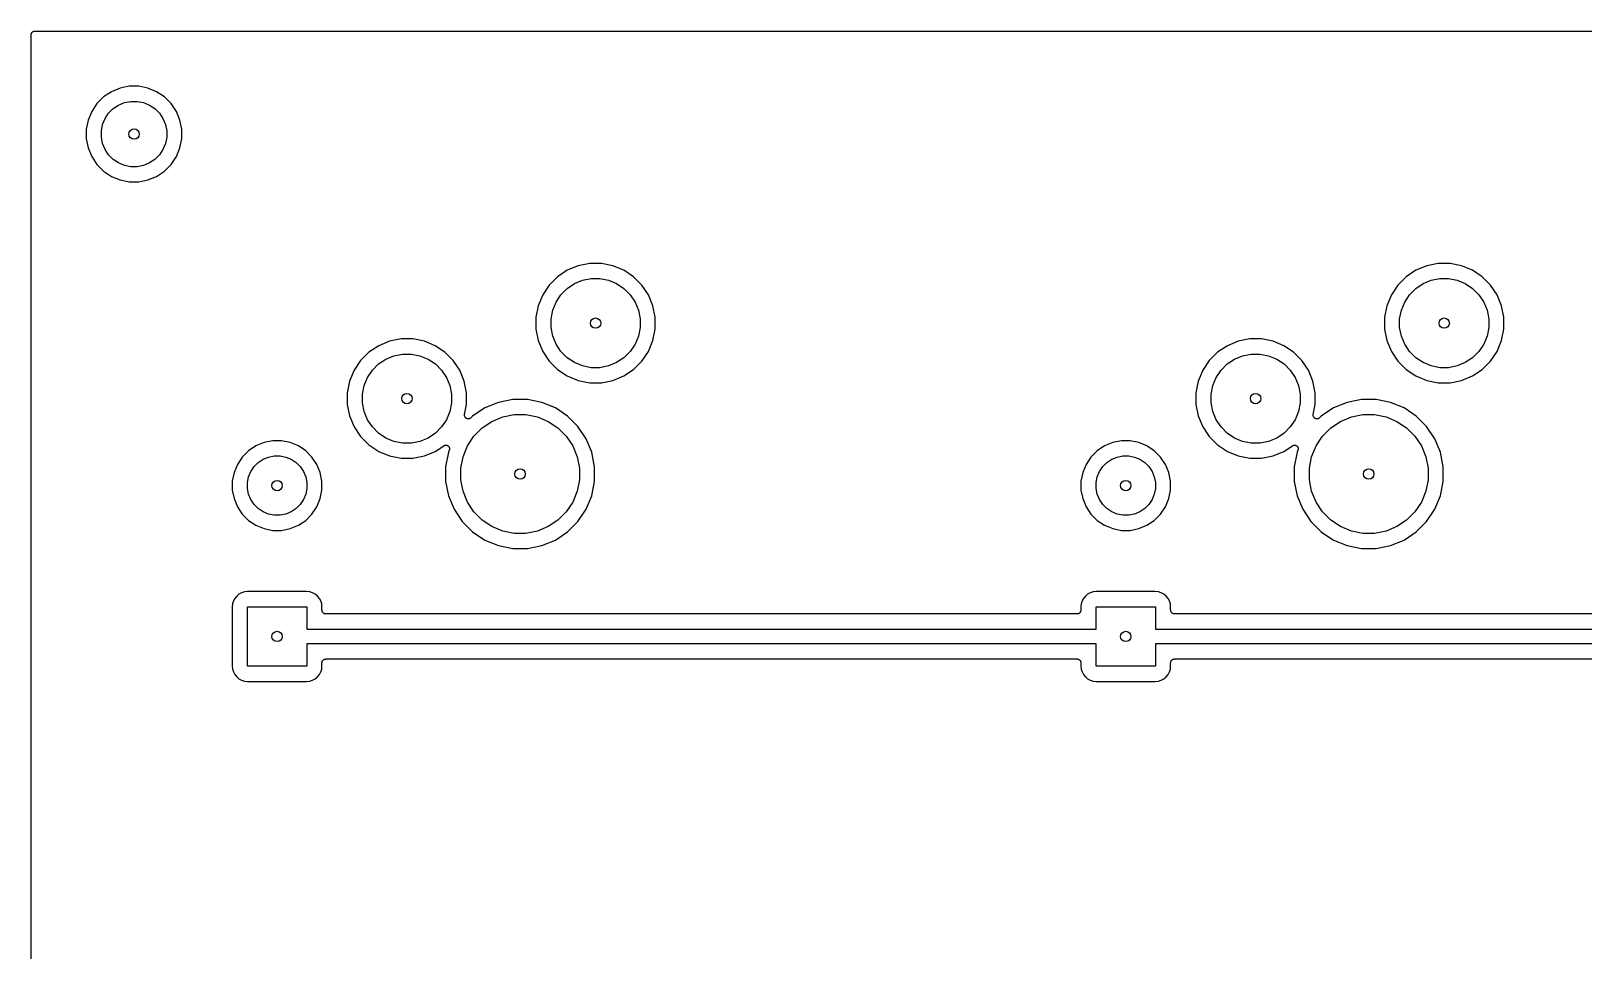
# Model space of a CAD drawing. Extents: x 1.5 to 15, y -8.3 to -3.1.
# Drawn here: x 1.502 to 3.561, y -4.319 to -3.1 of the extents above; entities that cross this region are included whole.
import ezdxf

# ---------------------------------------------------------------- set-up
doc = ezdxf.new("R2010")
doc.units = 0
doc.header["$MEASUREMENT"] = 0
doc.layers.add('BLACK', color=7, linetype='CONTINUOUS')

msp = doc.modelspace()

# ---------------------------------------------------------------- linework, layer by layer
at = {"layer": 'BLACK', "linetype": 'CONTINUOUS'}
for p, q in [((1.50228, -3.10495), (1.50234, -3.10448)), ((1.50228, -3.10498), (1.50228, -3.10495)), ((1.50228, -3.10499), (1.50228, -3.10498)), ((1.50228, -3.10498), (1.50228, -3.10498)), ((1.50228, -3.10502), (1.50228, -3.10499)), ((1.50228, -8.3374), (1.50228, -3.10502)), ((1.50234, -3.10448), (1.50239, -3.10401)), ((1.50239, -3.10398), (1.50254, -3.10353)), ((1.50239, -3.104), (1.50239, -3.10398)), ((1.50239, -3.10401), (1.50239, -3.104)), ((1.50254, -3.10353), (1.50267, -3.10308)), ((1.50267, -3.10308), (1.50268, -3.10307)), ((1.50268, -3.10307), (1.50269, -3.10305)), ((1.50269, -3.10305), (1.50291, -3.10264)), ((1.50291, -3.10264), (1.50314, -3.10222)), ((1.50314, -3.10222), (1.50315, -3.10221)), ((1.50315, -3.10221), (1.50316, -3.10219)), ((1.50316, -3.10219), (1.50346, -3.10184)), ((1.50346, -3.10184), (1.50376, -3.10147)), ((1.50376, -3.10147), (1.50377, -3.10146)), ((1.50377, -3.10146), (1.50379, -3.10145)), ((1.50379, -3.10145), (1.50415, -3.10115)), ((1.50415, -3.10115), (1.50452, -3.10086)), ((1.50452, -3.10086), (1.50453, -3.10085)), ((1.50453, -3.10085), (1.50455, -3.10084)), ((1.50455, -3.10084), (1.50496, -3.10062)), ((1.50496, -3.10062), (1.50538, -3.1004)), ((1.50538, -3.1004), (1.50539, -3.10039)), ((1.50539, -3.10039), (1.50541, -3.10038)), ((1.50541, -3.10038), (1.50586, -3.10025)), ((1.50586, -3.10025), (1.50631, -3.10011)), ((1.50631, -3.10011), (1.50633, -3.10011)), ((1.50633, -3.10011), (1.50635, -3.10011)), ((1.50635, -3.10011), (1.50681, -3.10007)), ((1.50681, -3.10007), (1.50728, -3.10002)), ((1.50728, -3.10002), (6.49236, -3.10002)), ((1.59842, -3.18734), (1.58961, -3.19616)), ((1.60879, -3.18041), (1.59842, -3.18734)), ((1.62031, -3.17564), (1.60879, -3.18041)), ((1.63254, -3.17321), (1.62031, -3.17564)), ((1.64501, -3.17321), (1.63254, -3.17321)), ((1.65725, -3.17564), (1.64501, -3.17321)), ((1.66877, -3.18041), (1.65725, -3.17564)), ((1.67914, -3.18734), (1.66877, -3.18041)), ((1.68795, -3.19616), (1.67914, -3.18734)), ((1.58268, -3.20653), (1.57791, -3.21805)), ((1.58961, -3.19616), (1.58268, -3.20653)), ((1.6004, -3.216), (1.60514, -3.20891)), ((1.60514, -3.20891), (1.61117, -3.20288)), ((1.61117, -3.20288), (1.61827, -3.19814)), ((1.61827, -3.19814), (1.62615, -3.19487)), ((1.62615, -3.19487), (1.63451, -3.19321)), ((1.63451, -3.19321), (1.64304, -3.19321)), ((1.64304, -3.19321), (1.65141, -3.19487)), ((1.65141, -3.19487), (1.65929, -3.19814)), ((1.65929, -3.19814), (1.66639, -3.20288)), ((1.66639, -3.20288), (1.67242, -3.20891)), ((1.67242, -3.20891), (1.67716, -3.216)), ((1.69488, -3.20653), (1.68795, -3.19616)), ((1.69965, -3.21805), (1.69488, -3.20653)), ((1.57791, -3.21805), (1.57547, -3.23028)), ((1.57547, -3.23028), (1.57547, -3.24275)), ((1.59547, -3.23225), (1.59714, -3.22388)), ((1.59714, -3.22388), (1.6004, -3.216)), ((1.67716, -3.216), (1.68042, -3.22388)), ((1.68042, -3.22388), (1.68209, -3.23225)), ((1.70209, -3.23028), (1.69965, -3.21805)), ((1.70209, -3.24275), (1.70209, -3.23028)), ((1.57547, -3.24275), (1.57791, -3.25498)), ((1.59547, -3.24078), (1.59547, -3.23225)), ((1.59714, -3.24915), (1.59547, -3.24078)), ((1.6004, -3.25703), (1.59714, -3.24915)), ((1.68042, -3.24915), (1.67716, -3.25703)), ((1.68209, -3.24078), (1.68042, -3.24915)), ((1.68209, -3.23225), (1.68209, -3.24078)), ((1.69965, -3.25498), (1.70209, -3.24275)), ((1.57791, -3.25498), (1.58268, -3.2665)), ((1.58268, -3.2665), (1.58961, -3.27687)), ((1.60514, -3.26412), (1.6004, -3.25703)), ((1.61117, -3.27015), (1.60514, -3.26412)), ((1.61827, -3.27489), (1.61117, -3.27015)), ((1.66639, -3.27015), (1.65929, -3.27489)), ((1.67242, -3.26412), (1.66639, -3.27015)), ((1.67716, -3.25703), (1.67242, -3.26412)), ((1.68795, -3.27687), (1.69488, -3.2665)), ((1.69488, -3.2665), (1.69965, -3.25498)), ((1.58961, -3.27687), (1.59842, -3.28569)), ((1.59842, -3.28569), (1.60879, -3.29262)), ((1.60879, -3.29262), (1.62031, -3.29739)), ((1.62615, -3.27816), (1.61827, -3.27489)), ((1.63451, -3.27982), (1.62615, -3.27816)), ((1.64304, -3.27982), (1.63451, -3.27982)), ((1.65141, -3.27816), (1.64304, -3.27982)), ((1.65929, -3.27489), (1.65141, -3.27816)), ((1.65725, -3.29739), (1.66877, -3.29262)), ((1.66877, -3.29262), (1.67914, -3.28569)), ((1.67914, -3.28569), (1.68795, -3.27687)), ((1.62031, -3.29739), (1.63254, -3.29982)), ((1.63254, -3.29982), (1.64501, -3.29982)), ((1.64501, -3.29982), (1.65725, -3.29739)), ((2.21314, -3.41715), (2.2002, -3.4258)), ((2.22753, -3.41119), (2.21314, -3.41715)), ((2.2428, -3.40815), (2.22753, -3.41119)), ((2.25838, -3.40815), (2.2428, -3.40815)), ((2.27365, -3.41119), (2.25838, -3.40815)), ((2.28804, -3.41715), (2.27365, -3.41119)), ((2.30099, -3.4258), (2.28804, -3.41715)), ((3.33814, -3.41715), (3.3252, -3.4258)), ((3.35253, -3.41119), (3.33814, -3.41715)), ((3.3678, -3.40815), (3.35253, -3.41119)), ((3.38338, -3.40815), (3.3678, -3.40815)), ((3.39865, -3.41119), (3.38338, -3.40815)), ((3.41304, -3.41715), (3.39865, -3.41119)), ((3.42599, -3.4258), (3.41304, -3.41715)), ((2.18918, -3.43681), (2.18053, -3.44976)), ((2.2002, -3.4258), (2.18918, -3.43681)), ((2.21295, -3.44133), (2.22262, -3.43487)), ((2.22262, -3.43487), (2.23336, -3.43042)), ((2.23336, -3.43042), (2.24477, -3.42815)), ((2.24477, -3.42815), (2.25641, -3.42815)), ((2.25641, -3.42815), (2.26782, -3.43042)), ((2.26782, -3.43042), (2.27856, -3.43487)), ((2.27856, -3.43487), (2.28824, -3.44133)), ((2.312, -3.43681), (2.30099, -3.4258)), ((2.32065, -3.44976), (2.312, -3.43681)), ((3.31418, -3.43681), (3.30553, -3.44976)), ((3.3252, -3.4258), (3.31418, -3.43681)), ((3.33795, -3.44133), (3.34762, -3.43487)), ((3.34762, -3.43487), (3.35836, -3.43042)), ((3.35836, -3.43042), (3.36977, -3.42815)), ((3.36977, -3.42815), (3.38141, -3.42815)), ((3.38141, -3.42815), (3.39282, -3.43042)), ((3.39282, -3.43042), (3.40356, -3.43487)), ((3.40356, -3.43487), (3.41324, -3.44133)), ((3.437, -3.43681), (3.42599, -3.4258)), ((3.44565, -3.44976), (3.437, -3.43681)), ((2.18053, -3.44976), (2.17457, -3.46415)), ((2.19826, -3.45923), (2.20472, -3.44956)), ((2.20472, -3.44956), (2.21295, -3.44133)), ((2.28824, -3.44133), (2.29646, -3.44956)), ((2.29646, -3.44956), (2.30292, -3.45923)), ((2.32661, -3.46415), (2.32065, -3.44976)), ((3.30553, -3.44976), (3.29957, -3.46415)), ((3.32326, -3.45923), (3.32972, -3.44956)), ((3.32972, -3.44956), (3.33795, -3.44133)), ((3.41324, -3.44133), (3.42146, -3.44956)), ((3.42146, -3.44956), (3.42792, -3.45923)), ((3.45161, -3.46415), (3.44565, -3.44976)), ((2.17457, -3.46415), (2.17154, -3.47942)), ((2.19154, -3.48139), (2.1938, -3.46998)), ((2.1938, -3.46998), (2.19826, -3.45923)), ((2.30292, -3.45923), (2.30738, -3.46998)), ((2.30738, -3.46998), (2.30965, -3.48139)), ((2.32965, -3.47942), (2.32661, -3.46415)), ((3.29957, -3.46415), (3.29654, -3.47942)), ((3.31654, -3.48139), (3.3188, -3.46998)), ((3.3188, -3.46998), (3.32326, -3.45923)), ((3.42792, -3.45923), (3.43238, -3.46998)), ((3.43238, -3.46998), (3.43465, -3.48139)), ((3.45465, -3.47942), (3.45161, -3.46415)), ((2.17154, -3.47942), (2.17154, -3.49499)), ((2.17154, -3.49499), (2.17457, -3.51026)), ((2.19154, -3.49302), (2.19154, -3.48139)), ((2.1938, -3.50443), (2.19154, -3.49302)), ((2.30965, -3.49302), (2.30738, -3.50443)), ((2.30965, -3.48139), (2.30965, -3.49302)), ((2.32661, -3.51026), (2.32965, -3.49499)), ((2.32965, -3.49499), (2.32965, -3.47942)), ((3.29654, -3.47942), (3.29654, -3.49499)), ((3.29654, -3.49499), (3.29957, -3.51026)), ((3.31654, -3.49302), (3.31654, -3.48139)), ((3.3188, -3.50443), (3.31654, -3.49302)), ((3.43465, -3.49302), (3.43238, -3.50443)), ((3.43465, -3.48139), (3.43465, -3.49302)), ((3.45161, -3.51026), (3.45465, -3.49499)), ((3.45465, -3.49499), (3.45465, -3.47942)), ((1.96314, -3.51715), (1.9502, -3.5258)), ((1.97753, -3.51119), (1.96314, -3.51715)), ((1.9928, -3.50815), (1.97753, -3.51119)), ((2.00838, -3.50815), (1.9928, -3.50815)), ((2.02365, -3.51119), (2.00838, -3.50815)), ((2.03804, -3.51715), (2.02365, -3.51119)), ((2.05099, -3.5258), (2.03804, -3.51715)), ((2.17457, -3.51026), (2.18053, -3.52465)), ((2.19826, -3.51518), (2.1938, -3.50443)), ((2.20472, -3.52485), (2.19826, -3.51518)), ((2.30292, -3.51518), (2.29646, -3.52485)), ((2.30738, -3.50443), (2.30292, -3.51518)), ((2.32065, -3.52465), (2.32661, -3.51026)), ((3.08814, -3.51715), (3.0752, -3.5258)), ((3.10253, -3.51119), (3.08814, -3.51715)), ((3.1178, -3.50815), (3.10253, -3.51119)), ((3.13338, -3.50815), (3.1178, -3.50815)), ((3.14865, -3.51119), (3.13338, -3.50815)), ((3.16304, -3.51715), (3.14865, -3.51119)), ((3.17599, -3.5258), (3.16304, -3.51715)), ((3.29957, -3.51026), (3.30553, -3.52465)), ((3.32326, -3.51518), (3.3188, -3.50443)), ((3.32972, -3.52485), (3.32326, -3.51518)), ((3.42792, -3.51518), (3.42146, -3.52485)), ((3.43238, -3.50443), (3.42792, -3.51518)), ((3.44565, -3.52465), (3.45161, -3.51026)), ((1.93918, -3.53681), (1.93053, -3.54976)), ((1.9502, -3.5258), (1.93918, -3.53681)), ((1.96295, -3.54133), (1.97262, -3.53487)), ((1.97262, -3.53487), (1.98336, -3.53042)), ((1.98336, -3.53042), (1.99477, -3.52815)), ((1.99477, -3.52815), (2.00641, -3.52815)), ((2.00641, -3.52815), (2.01782, -3.53042)), ((2.01782, -3.53042), (2.02856, -3.53487)), ((2.02856, -3.53487), (2.03824, -3.54133)), ((2.062, -3.53681), (2.05099, -3.5258)), ((2.07065, -3.54976), (2.062, -3.53681)), ((2.18053, -3.52465), (2.18918, -3.5376)), ((2.18918, -3.5376), (2.2002, -3.54861)), ((2.21295, -3.53308), (2.20472, -3.52485)), ((2.22262, -3.53954), (2.21295, -3.53308)), ((2.23336, -3.54399), (2.22262, -3.53954)), ((2.27856, -3.53954), (2.26782, -3.54399)), ((2.28824, -3.53308), (2.27856, -3.53954)), ((2.29646, -3.52485), (2.28824, -3.53308)), ((2.30099, -3.54861), (2.312, -3.5376)), ((2.312, -3.5376), (2.32065, -3.52465)), ((3.06418, -3.53681), (3.05553, -3.54976)), ((3.0752, -3.5258), (3.06418, -3.53681)), ((3.08795, -3.54133), (3.09762, -3.53487)), ((3.09762, -3.53487), (3.10836, -3.53042)), ((3.10836, -3.53042), (3.11977, -3.52815)), ((3.11977, -3.52815), (3.13141, -3.52815)), ((3.13141, -3.52815), (3.14282, -3.53042)), ((3.14282, -3.53042), (3.15356, -3.53487)), ((3.15356, -3.53487), (3.16324, -3.54133)), ((3.187, -3.53681), (3.17599, -3.5258)), ((3.19565, -3.54976), (3.187, -3.53681)), ((3.30553, -3.52465), (3.31418, -3.5376)), ((3.31418, -3.5376), (3.3252, -3.54861)), ((3.33795, -3.53308), (3.32972, -3.52485)), ((3.34762, -3.53954), (3.33795, -3.53308)), ((3.35836, -3.54399), (3.34762, -3.53954)), ((3.40356, -3.53954), (3.39282, -3.54399)), ((3.41324, -3.53308), (3.40356, -3.53954)), ((3.42146, -3.52485), (3.41324, -3.53308)), ((3.42599, -3.54861), (3.437, -3.5376)), ((3.437, -3.5376), (3.44565, -3.52465)), ((1.93053, -3.54976), (1.92457, -3.56415)), ((1.9438, -3.56998), (1.94826, -3.55923)), ((1.94826, -3.55923), (1.95472, -3.54956)), ((1.95472, -3.54956), (1.96295, -3.54133)), ((2.03824, -3.54133), (2.04646, -3.54956)), ((2.04646, -3.54956), (2.05292, -3.55923)), ((2.05292, -3.55923), (2.05738, -3.56998)), ((2.07661, -3.56415), (2.07065, -3.54976)), ((2.2002, -3.54861), (2.21314, -3.55726)), ((2.21314, -3.55726), (2.22753, -3.56322)), ((2.24477, -3.54626), (2.23336, -3.54399)), ((2.25641, -3.54626), (2.24477, -3.54626)), ((2.26782, -3.54399), (2.25641, -3.54626)), ((2.27365, -3.56322), (2.28804, -3.55726)), ((2.28804, -3.55726), (2.30099, -3.54861)), ((3.05553, -3.54976), (3.04957, -3.56415)), ((3.0688, -3.56998), (3.07326, -3.55923)), ((3.07326, -3.55923), (3.07972, -3.54956)), ((3.07972, -3.54956), (3.08795, -3.54133)), ((3.16324, -3.54133), (3.17146, -3.54956)), ((3.17146, -3.54956), (3.17792, -3.55923)), ((3.17792, -3.55923), (3.18238, -3.56998)), ((3.20161, -3.56415), (3.19565, -3.54976)), ((3.3252, -3.54861), (3.33814, -3.55726)), ((3.33814, -3.55726), (3.35253, -3.56322)), ((3.36977, -3.54626), (3.35836, -3.54399)), ((3.38141, -3.54626), (3.36977, -3.54626)), ((3.39282, -3.54399), (3.38141, -3.54626)), ((3.39865, -3.56322), (3.41304, -3.55726)), ((3.41304, -3.55726), (3.42599, -3.54861)), ((1.92457, -3.56415), (1.92154, -3.57942)), ((1.92154, -3.57942), (1.92154, -3.59499)), ((1.94154, -3.58139), (1.9438, -3.56998)), ((1.94154, -3.59302), (1.94154, -3.58139)), ((2.05738, -3.56998), (2.05965, -3.58139)), ((2.05965, -3.58139), (2.05965, -3.59302)), ((2.07965, -3.57942), (2.07661, -3.56415)), ((2.07965, -3.59499), (2.07965, -3.57942)), ((2.22753, -3.56322), (2.2428, -3.56626)), ((2.2428, -3.56626), (2.25838, -3.56626)), ((2.25838, -3.56626), (2.27365, -3.56322)), ((3.04957, -3.56415), (3.04654, -3.57942)), ((3.04654, -3.57942), (3.04654, -3.59499)), ((3.06654, -3.58139), (3.0688, -3.56998)), ((3.06654, -3.59302), (3.06654, -3.58139)), ((3.18238, -3.56998), (3.18465, -3.58139)), ((3.18465, -3.58139), (3.18465, -3.59302)), ((3.20465, -3.57942), (3.20161, -3.56415)), ((3.20465, -3.59499), (3.20465, -3.57942)), ((3.35253, -3.56322), (3.3678, -3.56626)), ((3.3678, -3.56626), (3.38338, -3.56626)), ((3.38338, -3.56626), (3.39865, -3.56322)), ((1.92154, -3.59499), (1.92457, -3.61026)), ((1.9438, -3.60443), (1.94154, -3.59302)), ((2.05965, -3.59302), (2.05738, -3.60443)), ((2.07702, -3.60818), (2.07965, -3.59499)), ((2.10382, -3.5997), (2.08765, -3.61051)), ((2.12179, -3.59226), (2.10382, -3.5997)), ((2.14087, -3.58846), (2.12179, -3.59226)), ((2.16032, -3.58846), (2.14087, -3.58846)), ((2.17939, -3.59226), (2.16032, -3.58846)), ((2.19736, -3.5997), (2.17939, -3.59226)), ((2.21353, -3.61051), (2.19736, -3.5997)), ((3.04654, -3.59499), (3.04957, -3.61026)), ((3.0688, -3.60443), (3.06654, -3.59302)), ((3.18465, -3.59302), (3.18238, -3.60443)), ((3.20202, -3.60818), (3.20465, -3.59499)), ((3.22882, -3.5997), (3.21265, -3.61051)), ((3.24679, -3.59226), (3.22882, -3.5997)), ((3.26587, -3.58846), (3.24679, -3.59226)), ((3.28532, -3.58846), (3.26587, -3.58846)), ((3.30439, -3.59226), (3.28532, -3.58846)), ((3.32236, -3.5997), (3.30439, -3.59226)), ((3.33853, -3.61051), (3.32236, -3.5997)), ((1.92457, -3.61026), (1.93053, -3.62465)), ((1.94826, -3.61518), (1.9438, -3.60443)), ((1.95472, -3.62485), (1.94826, -3.61518)), ((2.05292, -3.61518), (2.04646, -3.62485)), ((2.05738, -3.60443), (2.05292, -3.61518)), ((2.07693, -3.60914), (2.07697, -3.60866)), ((2.07693, -3.60915), (2.07693, -3.60914)), ((2.07697, -3.60963), (2.07693, -3.60915)), ((2.07693, -3.60915), (2.07693, -3.60915)), ((2.07697, -3.60866), (2.07702, -3.60818)), ((2.07702, -3.61011), (2.07697, -3.60963)), ((2.07702, -3.61012), (2.07702, -3.61011)), ((2.07702, -3.61013), (2.07702, -3.61012)), ((2.07716, -3.61059), (2.07702, -3.61013)), ((2.0773, -3.61105), (2.07716, -3.61059)), ((2.0773, -3.61106), (2.0773, -3.61105)), ((2.0773, -3.61105), (2.0773, -3.61105)), ((2.07753, -3.61149), (2.0773, -3.61106)), ((2.07775, -3.61191), (2.07753, -3.61149)), ((2.07776, -3.61192), (2.07775, -3.61191)), ((2.07806, -3.61229), (2.07776, -3.61192)), ((2.07776, -3.61192), (2.07776, -3.61192)), ((2.07837, -3.61267), (2.07806, -3.61229)), ((2.07837, -3.61268), (2.07837, -3.61267)), ((2.07837, -3.61267), (2.07837, -3.61267)), ((2.07874, -3.61298), (2.07837, -3.61268)), ((2.07911, -3.61329), (2.07874, -3.61298)), ((2.07912, -3.6133), (2.07911, -3.61329)), ((2.07913, -3.6133), (2.07912, -3.6133)), ((2.07955, -3.61353), (2.07913, -3.6133)), ((2.07997, -3.61376), (2.07955, -3.61353)), ((2.07998, -3.61376), (2.07997, -3.61376)), ((2.07998, -3.61377), (2.07998, -3.61376)), ((2.08045, -3.61391), (2.07998, -3.61377)), ((2.0809, -3.61405), (2.08045, -3.61391)), ((2.08091, -3.61405), (2.0809, -3.61405)), ((2.08092, -3.61406), (2.08091, -3.61405)), ((2.0814, -3.61411), (2.08092, -3.61406)), ((2.08187, -3.61416), (2.0814, -3.61411)), ((2.08188, -3.61416), (2.08187, -3.61416)), ((2.08189, -3.61416), (2.08188, -3.61416)), ((2.08236, -3.61412), (2.08189, -3.61416)), ((2.08285, -3.61407), (2.08236, -3.61412)), ((2.08286, -3.61407), (2.08285, -3.61407)), ((2.08285, -3.61407), (2.08285, -3.61407)), ((2.08332, -3.61394), (2.08286, -3.61407)), ((2.08378, -3.6138), (2.08332, -3.61394)), ((2.08379, -3.6138), (2.08378, -3.6138)), ((2.08423, -3.61357), (2.08379, -3.6138)), ((2.08379, -3.6138), (2.08379, -3.6138)), ((2.08465, -3.61335), (2.08423, -3.61357)), ((2.08466, -3.61335), (2.08465, -3.61335)), ((2.08465, -3.61335), (2.08465, -3.61335)), ((2.08503, -3.61304), (2.08466, -3.61335)), ((2.08541, -3.61274), (2.08503, -3.61304)), ((2.08542, -3.61273), (2.08541, -3.61274)), ((2.08546, -3.61269), (2.08542, -3.61273)), ((2.08542, -3.61273), (2.08542, -3.61273)), ((2.08542, -3.61273), (2.08542, -3.61273)), ((2.08765, -3.61051), (2.08546, -3.61269)), ((2.1004, -3.62604), (2.11329, -3.61743)), ((2.11329, -3.61743), (2.12762, -3.61149)), ((2.12762, -3.61149), (2.14284, -3.60846)), ((2.14284, -3.60846), (2.15835, -3.60846)), ((2.15835, -3.60846), (2.17356, -3.61149)), ((2.17356, -3.61149), (2.18789, -3.61743)), ((2.18789, -3.61743), (2.20078, -3.62604)), ((2.22729, -3.62426), (2.21353, -3.61051)), ((3.04957, -3.61026), (3.05553, -3.62465)), ((3.07326, -3.61518), (3.0688, -3.60443)), ((3.07972, -3.62485), (3.07326, -3.61518)), ((3.17792, -3.61518), (3.17146, -3.62485)), ((3.18238, -3.60443), (3.17792, -3.61518)), ((3.20193, -3.60914), (3.20197, -3.60866)), ((3.20193, -3.60915), (3.20193, -3.60914)), ((3.20197, -3.60963), (3.20193, -3.60915)), ((3.20193, -3.60915), (3.20193, -3.60915)), ((3.20197, -3.60866), (3.20202, -3.60818)), ((3.20202, -3.61011), (3.20197, -3.60963)), ((3.20202, -3.61012), (3.20202, -3.61011)), ((3.20202, -3.61013), (3.20202, -3.61012)), ((3.20216, -3.61059), (3.20202, -3.61013)), ((3.2023, -3.61105), (3.20216, -3.61059)), ((3.2023, -3.61106), (3.2023, -3.61105)), ((3.2023, -3.61105), (3.2023, -3.61105)), ((3.20253, -3.61149), (3.2023, -3.61106)), ((3.20275, -3.61191), (3.20253, -3.61149)), ((3.20276, -3.61192), (3.20275, -3.61191)), ((3.20306, -3.61229), (3.20276, -3.61192)), ((3.20276, -3.61192), (3.20276, -3.61192)), ((3.20337, -3.61267), (3.20306, -3.61229)), ((3.20337, -3.61268), (3.20337, -3.61267)), ((3.20337, -3.61267), (3.20337, -3.61267)), ((3.20374, -3.61298), (3.20337, -3.61268)), ((3.20411, -3.61329), (3.20374, -3.61298)), ((3.20412, -3.6133), (3.20411, -3.61329)), ((3.20413, -3.6133), (3.20412, -3.6133)), ((3.20455, -3.61353), (3.20413, -3.6133)), ((3.20497, -3.61376), (3.20455, -3.61353)), ((3.20498, -3.61376), (3.20497, -3.61376)), ((3.20498, -3.61377), (3.20498, -3.61376)), ((3.20545, -3.61391), (3.20498, -3.61377)), ((3.2059, -3.61405), (3.20545, -3.61391)), ((3.20591, -3.61405), (3.2059, -3.61405)), ((3.20592, -3.61406), (3.20591, -3.61405)), ((3.2064, -3.61411), (3.20592, -3.61406)), ((3.20687, -3.61416), (3.2064, -3.61411)), ((3.20688, -3.61416), (3.20687, -3.61416)), ((3.20689, -3.61416), (3.20688, -3.61416)), ((3.20736, -3.61412), (3.20689, -3.61416)), ((3.20785, -3.61407), (3.20736, -3.61412)), ((3.20786, -3.61407), (3.20785, -3.61407)), ((3.20785, -3.61407), (3.20785, -3.61407)), ((3.20832, -3.61394), (3.20786, -3.61407)), ((3.20878, -3.6138), (3.20832, -3.61394)), ((3.20879, -3.6138), (3.20878, -3.6138)), ((3.20923, -3.61357), (3.20879, -3.6138)), ((3.20879, -3.6138), (3.20879, -3.6138)), ((3.20965, -3.61335), (3.20923, -3.61357)), ((3.20966, -3.61335), (3.20965, -3.61335)), ((3.20965, -3.61335), (3.20965, -3.61335)), ((3.21003, -3.61304), (3.20966, -3.61335)), ((3.21041, -3.61274), (3.21003, -3.61304)), ((3.21042, -3.61273), (3.21041, -3.61274)), ((3.21046, -3.61269), (3.21042, -3.61273)), ((3.21042, -3.61273), (3.21042, -3.61273)), ((3.21042, -3.61273), (3.21042, -3.61273)), ((3.21265, -3.61051), (3.21046, -3.61269)), ((3.2254, -3.62604), (3.23829, -3.61743)), ((3.23829, -3.61743), (3.25262, -3.61149)), ((3.25262, -3.61149), (3.26784, -3.60846)), ((3.26784, -3.60846), (3.28335, -3.60846)), ((3.28335, -3.60846), (3.29856, -3.61149)), ((3.29856, -3.61149), (3.31289, -3.61743)), ((3.31289, -3.61743), (3.32578, -3.62604)), ((3.35229, -3.62426), (3.33853, -3.61051)), ((1.82262, -3.64319), (1.81115, -3.64547)), ((1.83431, -3.64319), (1.82262, -3.64319)), ((1.84578, -3.64547), (1.83431, -3.64319)), ((1.93053, -3.62465), (1.93918, -3.6376)), ((1.93918, -3.6376), (1.9502, -3.64861)), ((1.96295, -3.63308), (1.95472, -3.62485)), ((1.97262, -3.63954), (1.96295, -3.63308)), ((1.98336, -3.64399), (1.97262, -3.63954)), ((2.02856, -3.63954), (2.01782, -3.64399)), ((2.03824, -3.63308), (2.02856, -3.63954)), ((2.04646, -3.62485), (2.03824, -3.63308)), ((2.08081, -3.64991), (2.08943, -3.63701)), ((2.08943, -3.63701), (2.1004, -3.62604)), ((2.20078, -3.62604), (2.21175, -3.63701)), ((2.21175, -3.63701), (2.22037, -3.64991)), ((2.23809, -3.64043), (2.22729, -3.62426)), ((2.24554, -3.6584), (2.23809, -3.64043)), ((2.94762, -3.64319), (2.93615, -3.64547)), ((2.95931, -3.64319), (2.94762, -3.64319)), ((2.97078, -3.64547), (2.95931, -3.64319)), ((3.05553, -3.62465), (3.06418, -3.6376)), ((3.06418, -3.6376), (3.0752, -3.64861)), ((3.08795, -3.63308), (3.07972, -3.62485)), ((3.09762, -3.63954), (3.08795, -3.63308)), ((3.10836, -3.64399), (3.09762, -3.63954)), ((3.15356, -3.63954), (3.14282, -3.64399)), ((3.16324, -3.63308), (3.15356, -3.63954)), ((3.17146, -3.62485), (3.16324, -3.63308)), ((3.20581, -3.64991), (3.21443, -3.63701)), ((3.21443, -3.63701), (3.2254, -3.62604)), ((3.32578, -3.62604), (3.33675, -3.63701)), ((3.33675, -3.63701), (3.34537, -3.64991)), ((3.36309, -3.64043), (3.35229, -3.62426)), ((3.37054, -3.6584), (3.36309, -3.64043)), ((1.79062, -3.65644), (1.78235, -3.66471)), ((1.80034, -3.64995), (1.79062, -3.65644)), ((1.81115, -3.64547), (1.80034, -3.64995)), ((1.81698, -3.6647), (1.82459, -3.66319)), ((1.82459, -3.66319), (1.83234, -3.66319)), ((1.83234, -3.66319), (1.83995, -3.6647)), ((1.85659, -3.64995), (1.84578, -3.64547)), ((1.86631, -3.65644), (1.85659, -3.64995)), ((1.87458, -3.66471), (1.86631, -3.65644)), ((1.9502, -3.64861), (1.96314, -3.65726)), ((1.96314, -3.65726), (1.97753, -3.66322)), ((1.97753, -3.66322), (1.9928, -3.66626)), ((1.99477, -3.64626), (1.98336, -3.64399)), ((2.00641, -3.64626), (1.99477, -3.64626)), ((2.01782, -3.64399), (2.00641, -3.64626)), ((2.00838, -3.66626), (2.02365, -3.66322)), ((2.02365, -3.66322), (2.03804, -3.65726)), ((2.03804, -3.65726), (2.04933, -3.64972)), ((2.04933, -3.64972), (2.04938, -3.64968)), ((2.04938, -3.64968), (2.04938, -3.64968)), ((2.04938, -3.64968), (2.04938, -3.64968)), ((2.04938, -3.64968), (2.04939, -3.64968)), ((2.04939, -3.64968), (2.04982, -3.64945)), ((2.04982, -3.64945), (2.05024, -3.64923)), ((2.05024, -3.64923), (2.05025, -3.64923)), ((2.05025, -3.64923), (2.05026, -3.64923)), ((2.05026, -3.64923), (2.05072, -3.6491)), ((2.05072, -3.6491), (2.05118, -3.64896)), ((2.05118, -3.64896), (2.05119, -3.64896)), ((2.05119, -3.64896), (2.05167, -3.64892)), ((2.05119, -3.64896), (2.05119, -3.64896)), ((2.05167, -3.64892), (2.05215, -3.64887)), ((2.05564, -3.6584), (2.05185, -3.67748)), ((2.05215, -3.64887), (2.05216, -3.64887)), ((2.05216, -3.64887), (2.05217, -3.64887)), ((2.05217, -3.64887), (2.05266, -3.64893)), ((2.05266, -3.64893), (2.05312, -3.64898)), ((2.05312, -3.64898), (2.05313, -3.64898)), ((2.05313, -3.64898), (2.05314, -3.64898)), ((2.05314, -3.64898), (2.05361, -3.64913)), ((2.05361, -3.64913), (2.05405, -3.64927)), ((2.05405, -3.64927), (2.05406, -3.64927)), ((2.05406, -3.64927), (2.05407, -3.64927)), ((2.05407, -3.64927), (2.0545, -3.64951)), ((2.0545, -3.64951), (2.05491, -3.64973)), ((2.05491, -3.64973), (2.05492, -3.64974)), ((2.05492, -3.64974), (2.05492, -3.64974)), ((2.05492, -3.64974), (2.0553, -3.65005)), ((2.0553, -3.65005), (2.05566, -3.65036)), ((2.05673, -3.65579), (2.05564, -3.6584)), ((2.05566, -3.65036), (2.05567, -3.65036)), ((2.05567, -3.65036), (2.05567, -3.65037)), ((2.05567, -3.65037), (2.05598, -3.65074)), ((2.05598, -3.65074), (2.05628, -3.65111)), ((2.05628, -3.65111), (2.05628, -3.65112)), ((2.05628, -3.65112), (2.05629, -3.65112)), ((2.05629, -3.65112), (2.05652, -3.65156)), ((2.05652, -3.65156), (2.05674, -3.65198)), ((2.05687, -3.65533), (2.05673, -3.65579)), ((2.05674, -3.65198), (2.05674, -3.65198)), ((2.05674, -3.65198), (2.05674, -3.65199)), ((2.05674, -3.65199), (2.05688, -3.65246)), ((2.05701, -3.65487), (2.05687, -3.65533)), ((2.05688, -3.65246), (2.05702, -3.65291)), ((2.05706, -3.65438), (2.05701, -3.65485)), ((2.05701, -3.65485), (2.05701, -3.65486)), ((2.05701, -3.65486), (2.05701, -3.65487)), ((2.05702, -3.65291), (2.05702, -3.65292)), ((2.05702, -3.65292), (2.05702, -3.65292)), ((2.05702, -3.65292), (2.05706, -3.65342)), ((2.05706, -3.65342), (2.05711, -3.65388)), ((2.05711, -3.65389), (2.05706, -3.65438)), ((2.05711, -3.65388), (2.05711, -3.65389)), ((2.05711, -3.65389), (2.05711, -3.65389)), ((2.07488, -3.66424), (2.08081, -3.64991)), ((2.22037, -3.64991), (2.2263, -3.66424)), ((2.24933, -3.67748), (2.24554, -3.6584)), ((2.91562, -3.65644), (2.90735, -3.66471)), ((2.92534, -3.64995), (2.91562, -3.65644)), ((2.93615, -3.64547), (2.92534, -3.64995)), ((2.94198, -3.6647), (2.94959, -3.66319)), ((2.94959, -3.66319), (2.95734, -3.66319)), ((2.95734, -3.66319), (2.96495, -3.6647)), ((2.98159, -3.64995), (2.97078, -3.64547)), ((2.99131, -3.65644), (2.98159, -3.64995)), ((2.99958, -3.66471), (2.99131, -3.65644)), ((3.0752, -3.64861), (3.08814, -3.65726)), ((3.08814, -3.65726), (3.10253, -3.66322)), ((3.10253, -3.66322), (3.1178, -3.66626)), ((3.11977, -3.64626), (3.10836, -3.64399)), ((3.13141, -3.64626), (3.11977, -3.64626)), ((3.14282, -3.64399), (3.13141, -3.64626)), ((3.13338, -3.66626), (3.14865, -3.66322)), ((3.14865, -3.66322), (3.16304, -3.65726)), ((3.16304, -3.65726), (3.17433, -3.64972)), ((3.17433, -3.64972), (3.17438, -3.64968)), ((3.17438, -3.64968), (3.17438, -3.64968)), ((3.17438, -3.64968), (3.17438, -3.64968)), ((3.17438, -3.64968), (3.17439, -3.64968)), ((3.17439, -3.64968), (3.17482, -3.64945)), ((3.17482, -3.64945), (3.17524, -3.64923)), ((3.17524, -3.64923), (3.17525, -3.64923)), ((3.17525, -3.64923), (3.17526, -3.64923)), ((3.17526, -3.64923), (3.17572, -3.6491)), ((3.17572, -3.6491), (3.17618, -3.64896)), ((3.17618, -3.64896), (3.17619, -3.64896)), ((3.17619, -3.64896), (3.17667, -3.64892)), ((3.17619, -3.64896), (3.17619, -3.64896)), ((3.17667, -3.64892), (3.17715, -3.64887)), ((3.18064, -3.6584), (3.17685, -3.67748)), ((3.17715, -3.64887), (3.17716, -3.64887)), ((3.17716, -3.64887), (3.17717, -3.64887)), ((3.17717, -3.64887), (3.17766, -3.64893)), ((3.17766, -3.64893), (3.17812, -3.64898)), ((3.17812, -3.64898), (3.17813, -3.64898)), ((3.17813, -3.64898), (3.17814, -3.64898)), ((3.17814, -3.64898), (3.17861, -3.64913)), ((3.17861, -3.64913), (3.17905, -3.64927)), ((3.17905, -3.64927), (3.17906, -3.64927)), ((3.17906, -3.64927), (3.17907, -3.64927)), ((3.17907, -3.64927), (3.1795, -3.64951)), ((3.1795, -3.64951), (3.17991, -3.64973)), ((3.17991, -3.64973), (3.17992, -3.64974)), ((3.17992, -3.64974), (3.17992, -3.64974)), ((3.17992, -3.64974), (3.1803, -3.65005)), ((3.1803, -3.65005), (3.18066, -3.65036)), ((3.18173, -3.65579), (3.18064, -3.6584)), ((3.18066, -3.65036), (3.18067, -3.65036)), ((3.18067, -3.65036), (3.18067, -3.65037)), ((3.18067, -3.65037), (3.18098, -3.65074)), ((3.18098, -3.65074), (3.18128, -3.65111)), ((3.18128, -3.65111), (3.18128, -3.65112)), ((3.18128, -3.65112), (3.18129, -3.65112)), ((3.18129, -3.65112), (3.18152, -3.65156)), ((3.18152, -3.65156), (3.18174, -3.65198)), ((3.18187, -3.65533), (3.18173, -3.65579)), ((3.18174, -3.65198), (3.18174, -3.65198)), ((3.18174, -3.65198), (3.18174, -3.65199)), ((3.18174, -3.65199), (3.18188, -3.65246)), ((3.18201, -3.65487), (3.18187, -3.65533)), ((3.18188, -3.65246), (3.18202, -3.65291)), ((3.18206, -3.65438), (3.18201, -3.65485)), ((3.18201, -3.65485), (3.18201, -3.65486)), ((3.18201, -3.65486), (3.18201, -3.65487)), ((3.18202, -3.65291), (3.18202, -3.65292)), ((3.18202, -3.65292), (3.18202, -3.65292)), ((3.18202, -3.65292), (3.18206, -3.65342)), ((3.18206, -3.65342), (3.18211, -3.65388)), ((3.18211, -3.65389), (3.18206, -3.65438)), ((3.18211, -3.65388), (3.18211, -3.65389)), ((3.18211, -3.65389), (3.18211, -3.65389)), ((3.19988, -3.66424), (3.20581, -3.64991)), ((3.34537, -3.64991), (3.3513, -3.66424)), ((3.37433, -3.67748), (3.37054, -3.6584)), ((1.77585, -3.67444), (1.77138, -3.68524)), ((1.78235, -3.66471), (1.77585, -3.67444)), ((1.79061, -3.69108), (1.79358, -3.68391)), ((1.79358, -3.68391), (1.79788, -3.67746)), ((1.79788, -3.67746), (1.80337, -3.67198)), ((1.80337, -3.67198), (1.80982, -3.66767)), ((1.80982, -3.66767), (1.81698, -3.6647)), ((1.83995, -3.6647), (1.84711, -3.66767)), ((1.84711, -3.66767), (1.85356, -3.67198)), ((1.85356, -3.67198), (1.85905, -3.67746)), ((1.85905, -3.67746), (1.86335, -3.68391)), ((1.86335, -3.68391), (1.86632, -3.69108)), ((1.88108, -3.67444), (1.87458, -3.66471)), ((1.88555, -3.68524), (1.88108, -3.67444)), ((1.9928, -3.66626), (2.00838, -3.66626)), ((2.05185, -3.67748), (2.05185, -3.69693)), ((2.07185, -3.67945), (2.07488, -3.66424)), ((2.07185, -3.69496), (2.07185, -3.67945)), ((2.2263, -3.66424), (2.22933, -3.67945)), ((2.22933, -3.67945), (2.22933, -3.69496)), ((2.24933, -3.69693), (2.24933, -3.67748)), ((2.90085, -3.67444), (2.89638, -3.68524)), ((2.90735, -3.66471), (2.90085, -3.67444)), ((2.91561, -3.69108), (2.91858, -3.68391)), ((2.91858, -3.68391), (2.92288, -3.67746)), ((2.92288, -3.67746), (2.92837, -3.67198)), ((2.92837, -3.67198), (2.93482, -3.66767)), ((2.93482, -3.66767), (2.94198, -3.6647)), ((2.96495, -3.6647), (2.97211, -3.66767)), ((2.97211, -3.66767), (2.97856, -3.67198)), ((2.97856, -3.67198), (2.98405, -3.67746)), ((2.98405, -3.67746), (2.98835, -3.68391)), ((2.98835, -3.68391), (2.99132, -3.69108)), ((3.00608, -3.67444), (2.99958, -3.66471)), ((3.01055, -3.68524), (3.00608, -3.67444)), ((3.1178, -3.66626), (3.13338, -3.66626)), ((3.17685, -3.67748), (3.17685, -3.69693)), ((3.19685, -3.67945), (3.19988, -3.66424)), ((3.19685, -3.69496), (3.19685, -3.67945)), ((3.3513, -3.66424), (3.35433, -3.67945)), ((3.35433, -3.67945), (3.35433, -3.69496)), ((3.37433, -3.69693), (3.37433, -3.67748)), ((1.77138, -3.68524), (1.76909, -3.69671)), ((1.76909, -3.69671), (1.76909, -3.70841)), ((1.78909, -3.69868), (1.79061, -3.69108)), ((1.78909, -3.70644), (1.78909, -3.69868)), ((1.86632, -3.69108), (1.86783, -3.69868)), ((1.86783, -3.69868), (1.86783, -3.70644)), ((1.88783, -3.69671), (1.88555, -3.68524)), ((1.88783, -3.70841), (1.88783, -3.69671)), ((2.05185, -3.69693), (2.05564, -3.71601)), ((2.07488, -3.71017), (2.07185, -3.69496)), ((2.22933, -3.69496), (2.2263, -3.71017)), ((2.24554, -3.71601), (2.24933, -3.69693)), ((2.89638, -3.68524), (2.89409, -3.69671)), ((2.89409, -3.69671), (2.89409, -3.70841)), ((2.91409, -3.69868), (2.91561, -3.69108)), ((2.91409, -3.70644), (2.91409, -3.69868)), ((2.99132, -3.69108), (2.99283, -3.69868)), ((2.99283, -3.69868), (2.99283, -3.70644)), ((3.01283, -3.69671), (3.01055, -3.68524)), ((3.01283, -3.70841), (3.01283, -3.69671)), ((3.17685, -3.69693), (3.18064, -3.71601)), ((3.19988, -3.71017), (3.19685, -3.69496)), ((3.35433, -3.69496), (3.3513, -3.71017)), ((3.37054, -3.71601), (3.37433, -3.69693)), ((1.76909, -3.70841), (1.77138, -3.71988)), ((1.77138, -3.71988), (1.77585, -3.73068)), ((1.79061, -3.71404), (1.78909, -3.70644)), ((1.79358, -3.72121), (1.79061, -3.71404)), ((1.79788, -3.72766), (1.79358, -3.72121)), ((1.86335, -3.72121), (1.85905, -3.72766)), ((1.86632, -3.71404), (1.86335, -3.72121)), ((1.86783, -3.70644), (1.86632, -3.71404)), ((1.88108, -3.73068), (1.88555, -3.71988)), ((1.88555, -3.71988), (1.88783, -3.70841)), ((2.05564, -3.71601), (2.06309, -3.73398)), ((2.08081, -3.7245), (2.07488, -3.71017)), ((2.08943, -3.7374), (2.08081, -3.7245)), ((2.22037, -3.7245), (2.21175, -3.7374)), ((2.2263, -3.71017), (2.22037, -3.7245)), ((2.23809, -3.73398), (2.24554, -3.71601)), ((2.89409, -3.70841), (2.89638, -3.71988)), ((2.89638, -3.71988), (2.90085, -3.73068)), ((2.91561, -3.71404), (2.91409, -3.70644)), ((2.91858, -3.72121), (2.91561, -3.71404)), ((2.92288, -3.72766), (2.91858, -3.72121)), ((2.98835, -3.72121), (2.98405, -3.72766)), ((2.99132, -3.71404), (2.98835, -3.72121)), ((2.99283, -3.70644), (2.99132, -3.71404)), ((3.00608, -3.73068), (3.01055, -3.71988)), ((3.01055, -3.71988), (3.01283, -3.70841)), ((3.18064, -3.71601), (3.18809, -3.73398)), ((3.20581, -3.7245), (3.19988, -3.71017)), ((3.21443, -3.7374), (3.20581, -3.7245)), ((3.34537, -3.7245), (3.33675, -3.7374)), ((3.3513, -3.71017), (3.34537, -3.7245)), ((3.36309, -3.73398), (3.37054, -3.71601)), ((1.77585, -3.73068), (1.78235, -3.74041)), ((1.78235, -3.74041), (1.79062, -3.74867)), ((1.80337, -3.73314), (1.79788, -3.72766)), ((1.80982, -3.73745), (1.80337, -3.73314)), ((1.81698, -3.74042), (1.80982, -3.73745)), ((1.82459, -3.74193), (1.81698, -3.74042)), ((1.83234, -3.74193), (1.82459, -3.74193)), ((1.83995, -3.74042), (1.83234, -3.74193)), ((1.84711, -3.73745), (1.83995, -3.74042)), ((1.85356, -3.73314), (1.84711, -3.73745)), ((1.85905, -3.72766), (1.85356, -3.73314)), ((1.86631, -3.74867), (1.87458, -3.74041)), ((1.87458, -3.74041), (1.88108, -3.73068)), ((2.06309, -3.73398), (2.07389, -3.75015)), ((2.1004, -3.74837), (2.08943, -3.7374)), ((2.21175, -3.7374), (2.20078, -3.74837)), ((2.22729, -3.75015), (2.23809, -3.73398)), ((2.90085, -3.73068), (2.90735, -3.74041)), ((2.90735, -3.74041), (2.91562, -3.74867)), ((2.92837, -3.73314), (2.92288, -3.72766)), ((2.93482, -3.73745), (2.92837, -3.73314)), ((2.94198, -3.74042), (2.93482, -3.73745)), ((2.94959, -3.74193), (2.94198, -3.74042)), ((2.95734, -3.74193), (2.94959, -3.74193)), ((2.96495, -3.74042), (2.95734, -3.74193)), ((2.97211, -3.73745), (2.96495, -3.74042)), ((2.97856, -3.73314), (2.97211, -3.73745)), ((2.98405, -3.72766), (2.97856, -3.73314)), ((2.99131, -3.74867), (2.99958, -3.74041)), ((2.99958, -3.74041), (3.00608, -3.73068)), ((3.18809, -3.73398), (3.19889, -3.75015)), ((3.2254, -3.74837), (3.21443, -3.7374)), ((3.33675, -3.7374), (3.32578, -3.74837)), ((3.35229, -3.75015), (3.36309, -3.73398)), ((1.79062, -3.74867), (1.80034, -3.75517)), ((1.80034, -3.75517), (1.81115, -3.75965)), ((1.81115, -3.75965), (1.82262, -3.76193)), ((1.82262, -3.76193), (1.83431, -3.76193)), ((1.83431, -3.76193), (1.84578, -3.75965)), ((1.84578, -3.75965), (1.85659, -3.75517)), ((1.85659, -3.75517), (1.86631, -3.74867)), ((2.07389, -3.75015), (2.08765, -3.7639)), ((2.08765, -3.7639), (2.10382, -3.77471)), ((2.11329, -3.75698), (2.1004, -3.74837)), ((2.12762, -3.76292), (2.11329, -3.75698)), ((2.14284, -3.76594), (2.12762, -3.76292)), ((2.15835, -3.76594), (2.14284, -3.76594)), ((2.17356, -3.76292), (2.15835, -3.76594)), ((2.18789, -3.75698), (2.17356, -3.76292)), ((2.20078, -3.74837), (2.18789, -3.75698)), ((2.19736, -3.77471), (2.21353, -3.7639)), ((2.21353, -3.7639), (2.22729, -3.75015)), ((2.91562, -3.74867), (2.92534, -3.75517)), ((2.92534, -3.75517), (2.93615, -3.75965)), ((2.93615, -3.75965), (2.94762, -3.76193)), ((2.94762, -3.76193), (2.95931, -3.76193)), ((2.95931, -3.76193), (2.97078, -3.75965)), ((2.97078, -3.75965), (2.98159, -3.75517)), ((2.98159, -3.75517), (2.99131, -3.74867)), ((3.19889, -3.75015), (3.21265, -3.7639)), ((3.21265, -3.7639), (3.22882, -3.77471)), ((3.23829, -3.75698), (3.2254, -3.74837)), ((3.25262, -3.76292), (3.23829, -3.75698)), ((3.26784, -3.76594), (3.25262, -3.76292)), ((3.28335, -3.76594), (3.26784, -3.76594)), ((3.29856, -3.76292), (3.28335, -3.76594)), ((3.31289, -3.75698), (3.29856, -3.76292)), ((3.32578, -3.74837), (3.31289, -3.75698)), ((3.32236, -3.77471), (3.33853, -3.7639)), ((3.33853, -3.7639), (3.35229, -3.75015)), ((2.10382, -3.77471), (2.12179, -3.78215)), ((2.12179, -3.78215), (2.14087, -3.78594)), ((2.14087, -3.78594), (2.16032, -3.78594)), ((2.16032, -3.78594), (2.17939, -3.78215)), ((2.17939, -3.78215), (2.19736, -3.77471)), ((3.22882, -3.77471), (3.24679, -3.78215)), ((3.24679, -3.78215), (3.26587, -3.78594)), ((3.26587, -3.78594), (3.28532, -3.78594)), ((3.28532, -3.78594), (3.30439, -3.78215)), ((3.30439, -3.78215), (3.32236, -3.77471)), ((1.77488, -3.84898), (1.77238, -3.85202)), ((1.77793, -3.84648), (1.77488, -3.84898)), ((1.7814, -3.84462), (1.77793, -3.84648)), ((1.78517, -3.84348), (1.7814, -3.84462)), ((1.78934, -3.84307), (1.78517, -3.84348)), ((1.86759, -3.84307), (1.78934, -3.84307)), ((1.87176, -3.84348), (1.86759, -3.84307)), ((1.87553, -3.84462), (1.87176, -3.84348)), ((1.879, -3.84648), (1.87553, -3.84462)), ((1.88205, -3.84898), (1.879, -3.84648)), ((1.88454, -3.85202), (1.88205, -3.84898)), ((2.89988, -3.84898), (2.89738, -3.85202)), ((2.90293, -3.84648), (2.89988, -3.84898)), ((2.9064, -3.84462), (2.90293, -3.84648)), ((2.91017, -3.84348), (2.9064, -3.84462)), ((2.91434, -3.84307), (2.91017, -3.84348)), ((2.99259, -3.84307), (2.91434, -3.84307)), ((2.99676, -3.84348), (2.99259, -3.84307)), ((3.00053, -3.84462), (2.99676, -3.84348)), ((3.004, -3.84648), (3.00053, -3.84462)), ((3.00705, -3.84898), (3.004, -3.84648)), ((3.00954, -3.85202), (3.00705, -3.84898)), ((1.76938, -3.85927), (1.76897, -3.86343)), ((1.76897, -3.86343), (1.76897, -3.94168)), ((1.77053, -3.8555), (1.76938, -3.85927)), ((1.77238, -3.85202), (1.77053, -3.8555)), ((1.78909, -3.94193), (1.78909, -3.86319)), ((1.78909, -3.86319), (1.86783, -3.86319)), ((1.86783, -3.86319), (1.86783, -3.89272)), ((1.8864, -3.8555), (1.88454, -3.85202)), ((1.88755, -3.85927), (1.8864, -3.8555)), ((1.88796, -3.86343), (1.88755, -3.85927)), ((1.88796, -3.86772), (1.88796, -3.86343)), ((1.888, -3.86819), (1.88796, -3.86772)), ((1.88804, -3.86865), (1.888, -3.86819)), ((1.88805, -3.86867), (1.88804, -3.86865)), ((1.88805, -3.86869), (1.88805, -3.86867)), ((1.88819, -3.86914), (1.88805, -3.86869)), ((1.88832, -3.86959), (1.88819, -3.86914)), ((1.88833, -3.86961), (1.88832, -3.86959)), ((1.88833, -3.86962), (1.88833, -3.86961)), ((1.88855, -3.87004), (1.88833, -3.86962)), ((1.88877, -3.87045), (1.88855, -3.87004)), ((2.89357, -3.86969), (2.89334, -3.8701)), ((2.89358, -3.86965), (2.89357, -3.86967)), ((2.89357, -3.86967), (2.89357, -3.86969)), ((2.89372, -3.8692), (2.89358, -3.86965)), ((2.89386, -3.86876), (2.89372, -3.8692)), ((2.89387, -3.86874), (2.89386, -3.86876)), ((2.89392, -3.86826), (2.89387, -3.86872)), ((2.89387, -3.86872), (2.89387, -3.86874)), ((2.89397, -3.86779), (2.89392, -3.86826)), ((2.89438, -3.85927), (2.89397, -3.86343)), ((2.89397, -3.86343), (2.89397, -3.86772)), ((2.89397, -3.86772), (2.89397, -3.86775)), ((2.89397, -3.86775), (2.89397, -3.86775)), ((2.89397, -3.86775), (2.89397, -3.86775)), ((2.89397, -3.86775), (2.89397, -3.86779)), ((2.89553, -3.8555), (2.89438, -3.85927)), ((2.89738, -3.85202), (2.89553, -3.8555)), ((2.91409, -3.89272), (2.91409, -3.86319)), ((2.91409, -3.86319), (2.99283, -3.86319)), ((2.99283, -3.86319), (2.99283, -3.89272)), ((3.0114, -3.8555), (3.00954, -3.85202)), ((3.01255, -3.85927), (3.0114, -3.8555)), ((3.01296, -3.86343), (3.01255, -3.85927)), ((3.01296, -3.86772), (3.01296, -3.86343)), ((3.013, -3.86819), (3.01296, -3.86772)), ((3.01304, -3.86865), (3.013, -3.86819)), ((3.01305, -3.86867), (3.01304, -3.86865)), ((3.01305, -3.86869), (3.01305, -3.86867)), ((3.01319, -3.86914), (3.01305, -3.86869)), ((3.01332, -3.86959), (3.01319, -3.86914)), ((3.01333, -3.86961), (3.01332, -3.86959)), ((3.01333, -3.86962), (3.01333, -3.86961)), ((3.01355, -3.87004), (3.01333, -3.86962)), ((3.01377, -3.87045), (3.01355, -3.87004)), ((1.88878, -3.87047), (1.88877, -3.87045)), ((1.88879, -3.87048), (1.88878, -3.87047)), ((1.88909, -3.87085), (1.88879, -3.87048)), ((1.88938, -3.87121), (1.88909, -3.87085)), ((1.8894, -3.87123), (1.88938, -3.87121)), ((1.88941, -3.87124), (1.8894, -3.87123)), ((1.88977, -3.87154), (1.88941, -3.87124)), ((1.89013, -3.87184), (1.88977, -3.87154)), ((1.89015, -3.87185), (1.89013, -3.87184)), ((1.89016, -3.87186), (1.89015, -3.87185)), ((1.89057, -3.87209), (1.89016, -3.87186)), ((1.89099, -3.87231), (1.89057, -3.87209)), ((1.891, -3.87232), (1.89099, -3.87231)), ((1.89102, -3.87233), (1.891, -3.87232)), ((1.89147, -3.87246), (1.89102, -3.87233)), ((1.89192, -3.87261), (1.89147, -3.87246)), ((1.89193, -3.87261), (1.89192, -3.87261)), ((1.89195, -3.87261), (1.89193, -3.87261)), ((1.89242, -3.87266), (1.89195, -3.87261)), ((1.89289, -3.87272), (1.89242, -3.87266)), ((1.89292, -3.87272), (1.89289, -3.87272)), ((1.89296, -3.87272), (1.89292, -3.87272)), ((1.89292, -3.87272), (1.89292, -3.87272)), ((1.89292, -3.87272), (1.89292, -3.87272)), ((2.88897, -3.87272), (1.89296, -3.87272)), ((2.88944, -3.87267), (2.88897, -3.87272)), ((2.88991, -3.87263), (2.88944, -3.87267)), ((2.88993, -3.87262), (2.88991, -3.87263)), ((2.88994, -3.87262), (2.88993, -3.87262)), ((2.8904, -3.87248), (2.88994, -3.87262)), ((2.89085, -3.87235), (2.8904, -3.87248)), ((2.89086, -3.87234), (2.89085, -3.87235)), ((2.89088, -3.87234), (2.89086, -3.87234)), ((2.89129, -3.87212), (2.89088, -3.87234)), ((2.89171, -3.8719), (2.89129, -3.87212)), ((2.89173, -3.87189), (2.89171, -3.8719)), ((2.89174, -3.87188), (2.89173, -3.87189)), ((2.89211, -3.87158), (2.89174, -3.87188)), ((2.89247, -3.87129), (2.89211, -3.87158)), ((2.89248, -3.87128), (2.89247, -3.87129)), ((2.8925, -3.87126), (2.89248, -3.87128)), ((2.8928, -3.8709), (2.8925, -3.87126)), ((2.8931, -3.87054), (2.8928, -3.8709)), ((2.89311, -3.87053), (2.8931, -3.87054)), ((2.89312, -3.87051), (2.89311, -3.87053)), ((2.89334, -3.8701), (2.89312, -3.87051)), ((3.01378, -3.87047), (3.01377, -3.87045)), ((3.01379, -3.87048), (3.01378, -3.87047)), ((3.01409, -3.87085), (3.01379, -3.87048)), ((3.01438, -3.87121), (3.01409, -3.87085)), ((3.0144, -3.87123), (3.01438, -3.87121)), ((3.01441, -3.87124), (3.0144, -3.87123)), ((3.01477, -3.87154), (3.01441, -3.87124)), ((3.01513, -3.87184), (3.01477, -3.87154)), ((3.01515, -3.87185), (3.01513, -3.87184)), ((3.01516, -3.87186), (3.01515, -3.87185)), ((3.01557, -3.87209), (3.01516, -3.87186)), ((3.01599, -3.87231), (3.01557, -3.87209)), ((3.016, -3.87232), (3.01599, -3.87231)), ((3.01602, -3.87233), (3.016, -3.87232)), ((3.01647, -3.87246), (3.01602, -3.87233)), ((3.01692, -3.87261), (3.01647, -3.87246)), ((3.01693, -3.87261), (3.01692, -3.87261)), ((3.01695, -3.87261), (3.01693, -3.87261)), ((3.01742, -3.87266), (3.01695, -3.87261)), ((3.01789, -3.87272), (3.01742, -3.87266)), ((3.01792, -3.87272), (3.01789, -3.87272)), ((3.01796, -3.87272), (3.01792, -3.87272)), ((3.01792, -3.87272), (3.01792, -3.87272)), ((3.01792, -3.87272), (3.01792, -3.87272)), ((3.63897, -3.87272), (3.01796, -3.87272)), ((1.86783, -3.89272), (2.91409, -3.89272)), ((2.99283, -3.89272), (3.66409, -3.89272)), ((2.91409, -3.9124), (1.86783, -3.9124)), ((1.86783, -3.9124), (1.86783, -3.94193)), ((2.91409, -3.94193), (2.91409, -3.9124)), ((3.66409, -3.9124), (2.99283, -3.9124)), ((2.99283, -3.9124), (2.99283, -3.94193)), ((1.76897, -3.94168), (1.76938, -3.94585)), ((1.76938, -3.94585), (1.77053, -3.94962)), ((1.77053, -3.94962), (1.77238, -3.95309)), ((1.86783, -3.94193), (1.78909, -3.94193)), ((1.88454, -3.95309), (1.8864, -3.94962)), ((1.8864, -3.94962), (1.88755, -3.94585)), ((1.88755, -3.94585), (1.88796, -3.94168)), ((1.88796, -3.93733), (1.88801, -3.93686)), ((1.88796, -3.93737), (1.88796, -3.93733)), ((1.88796, -3.9374), (1.88796, -3.93737)), ((1.88796, -3.93737), (1.88796, -3.93737)), ((1.88796, -3.93737), (1.88796, -3.93737)), ((1.88796, -3.94168), (1.88796, -3.9374)), ((1.88801, -3.93686), (1.88806, -3.9364)), ((1.88806, -3.93636), (1.88821, -3.93591)), ((1.88806, -3.93638), (1.88806, -3.93636)), ((1.88806, -3.9364), (1.88806, -3.93638)), ((1.88821, -3.93591), (1.88835, -3.93546)), ((1.88835, -3.93545), (1.88836, -3.93543)), ((1.88835, -3.93546), (1.88835, -3.93545)), ((1.88836, -3.93543), (1.88859, -3.93502)), ((1.88859, -3.93502), (1.88881, -3.93461)), ((1.88881, -3.93461), (1.88882, -3.93459)), ((1.88882, -3.93459), (1.88883, -3.93458)), ((1.88883, -3.93458), (1.88913, -3.93422)), ((1.88913, -3.93422), (1.88943, -3.93385)), ((1.88943, -3.93385), (1.88945, -3.93384)), ((1.88945, -3.93384), (1.88946, -3.93383)), ((1.88946, -3.93383), (1.88982, -3.93353)), ((1.88982, -3.93353), (1.89019, -3.93324)), ((1.89019, -3.93324), (1.8902, -3.93323)), ((1.8902, -3.93323), (1.89022, -3.93322)), ((1.89022, -3.93322), (1.89063, -3.933)), ((1.89063, -3.933), (1.89105, -3.93278)), ((1.89105, -3.93278), (1.89107, -3.93277)), ((1.89107, -3.93277), (1.89108, -3.93277)), ((1.89108, -3.93277), (1.89153, -3.93263)), ((1.89153, -3.93263), (1.89198, -3.9325)), ((1.89198, -3.9325), (1.892, -3.9325)), ((1.892, -3.9325), (1.89202, -3.93249)), ((1.89202, -3.93249), (1.89249, -3.93245)), ((1.89249, -3.93245), (1.89296, -3.9324)), ((1.89296, -3.9324), (2.88897, -3.9324)), ((2.88897, -3.9324), (2.88901, -3.9324)), ((2.88901, -3.9324), (2.88901, -3.9324)), ((2.88901, -3.9324), (2.88901, -3.9324)), ((2.88901, -3.9324), (2.88904, -3.9324)), ((2.88904, -3.9324), (2.88951, -3.93245)), ((2.88951, -3.93245), (2.88998, -3.9325)), ((2.88998, -3.9325), (2.89, -3.93251)), ((2.89, -3.93251), (2.89001, -3.93251)), ((2.89001, -3.93251), (2.89046, -3.93265)), ((2.89046, -3.93265), (2.89091, -3.93279)), ((2.89091, -3.93279), (2.89093, -3.9328)), ((2.89093, -3.9328), (2.89094, -3.93281)), ((2.89094, -3.93281), (2.89135, -3.93303)), ((2.89135, -3.93303), (2.89177, -3.93326)), ((2.89177, -3.93326), (2.89178, -3.93327)), ((2.89178, -3.93327), (2.8918, -3.93328)), ((2.8918, -3.93328), (2.89216, -3.93358)), ((2.89216, -3.93358), (2.89252, -3.93388)), ((2.89252, -3.93388), (2.89253, -3.93389)), ((2.89253, -3.93389), (2.89255, -3.9339)), ((2.89255, -3.9339), (2.89284, -3.93427)), ((2.89284, -3.93427), (2.89314, -3.93463)), ((2.89314, -3.93463), (2.89315, -3.93465)), ((2.89315, -3.93465), (2.89316, -3.93466)), ((2.89316, -3.93466), (2.89337, -3.93508)), ((2.89337, -3.93508), (2.8936, -3.9355)), ((2.8936, -3.9355), (2.8936, -3.93551)), ((2.8936, -3.93551), (2.89361, -3.93553)), ((2.89361, -3.93553), (2.89374, -3.93598)), ((2.89374, -3.93598), (2.89388, -3.93643)), ((2.89388, -3.93643), (2.89388, -3.93645)), ((2.89388, -3.93645), (2.89388, -3.93646)), ((2.89388, -3.93646), (2.89393, -3.93693)), ((2.89393, -3.93693), (2.89397, -3.9374)), ((2.89397, -3.9374), (2.89397, -3.94168)), ((2.89397, -3.94168), (2.89438, -3.94585)), ((2.89438, -3.94585), (2.89553, -3.94962)), ((2.89553, -3.94962), (2.89738, -3.95309)), ((2.99283, -3.94193), (2.91409, -3.94193)), ((3.00954, -3.95309), (3.0114, -3.94962)), ((3.0114, -3.94962), (3.01255, -3.94585)), ((3.01255, -3.94585), (3.01296, -3.94168)), ((3.01296, -3.93733), (3.01301, -3.93686)), ((3.01296, -3.93737), (3.01296, -3.93733)), ((3.01296, -3.9374), (3.01296, -3.93737)), ((3.01296, -3.93737), (3.01296, -3.93737)), ((3.01296, -3.93737), (3.01296, -3.93737)), ((3.01296, -3.94168), (3.01296, -3.9374)), ((3.01301, -3.93686), (3.01306, -3.9364)), ((3.01306, -3.93636), (3.01321, -3.93591)), ((3.01306, -3.93638), (3.01306, -3.93636)), ((3.01306, -3.9364), (3.01306, -3.93638)), ((3.01321, -3.93591), (3.01335, -3.93546)), ((3.01335, -3.93545), (3.01336, -3.93543)), ((3.01335, -3.93546), (3.01335, -3.93545)), ((3.01336, -3.93543), (3.01359, -3.93502)), ((3.01359, -3.93502), (3.01381, -3.93461)), ((3.01381, -3.93461), (3.01382, -3.93459)), ((3.01382, -3.93459), (3.01383, -3.93458)), ((3.01383, -3.93458), (3.01413, -3.93422)), ((3.01413, -3.93422), (3.01443, -3.93385)), ((3.01443, -3.93385), (3.01445, -3.93384)), ((3.01445, -3.93384), (3.01446, -3.93383)), ((3.01446, -3.93383), (3.01482, -3.93353)), ((3.01482, -3.93353), (3.01519, -3.93324)), ((3.01519, -3.93324), (3.0152, -3.93323)), ((3.0152, -3.93323), (3.01522, -3.93322)), ((3.01522, -3.93322), (3.01563, -3.933)), ((3.01563, -3.933), (3.01605, -3.93278)), ((3.01605, -3.93278), (3.01607, -3.93277)), ((3.01607, -3.93277), (3.01608, -3.93277)), ((3.01608, -3.93277), (3.01653, -3.93263)), ((3.01653, -3.93263), (3.01698, -3.9325)), ((3.01698, -3.9325), (3.017, -3.9325)), ((3.017, -3.9325), (3.01702, -3.93249)), ((3.01702, -3.93249), (3.01749, -3.93245)), ((3.01749, -3.93245), (3.01796, -3.9324)), ((3.01796, -3.9324), (3.63897, -3.9324)), ((1.77238, -3.95309), (1.77488, -3.95614)), ((1.77488, -3.95614), (1.77793, -3.95864)), ((1.77793, -3.95864), (1.7814, -3.9605)), ((1.7814, -3.9605), (1.78517, -3.96164)), ((1.78517, -3.96164), (1.78934, -3.96205)), ((1.78934, -3.96205), (1.86759, -3.96205)), ((1.86759, -3.96205), (1.87176, -3.96164)), ((1.87176, -3.96164), (1.87553, -3.9605)), ((1.87553, -3.9605), (1.879, -3.95864)), ((1.879, -3.95864), (1.88205, -3.95614)), ((1.88205, -3.95614), (1.88454, -3.95309)), ((2.89738, -3.95309), (2.89988, -3.95614)), ((2.89988, -3.95614), (2.90293, -3.95864)), ((2.90293, -3.95864), (2.9064, -3.9605)), ((2.9064, -3.9605), (2.91017, -3.96164)), ((2.91017, -3.96164), (2.91434, -3.96205)), ((2.91434, -3.96205), (2.99259, -3.96205)), ((2.99259, -3.96205), (2.99676, -3.96164)), ((2.99676, -3.96164), (3.00053, -3.9605)), ((3.00053, -3.9605), (3.004, -3.95864)), ((3.004, -3.95864), (3.00705, -3.95614)), ((3.00705, -3.95614), (3.00954, -3.95309))]:
    msp.add_line(p, q, dxfattribs=at)
at = {"layer": 'BLACK'}
for centre in [(1.63878, -3.23652), (2.25059, -3.4872), (3.37559, -3.4872), (2.00059, -3.5872), (3.12559, -3.5872), (2.15059, -3.6872), (3.27559, -3.6872), (1.82846, -3.70256), (2.95346, -3.70256), (1.82846, -3.90256), (2.95346, -3.90256)]:
    msp.add_circle(centre, 0.00689, dxfattribs=at)

doc.saveas('drawing.dxf')
